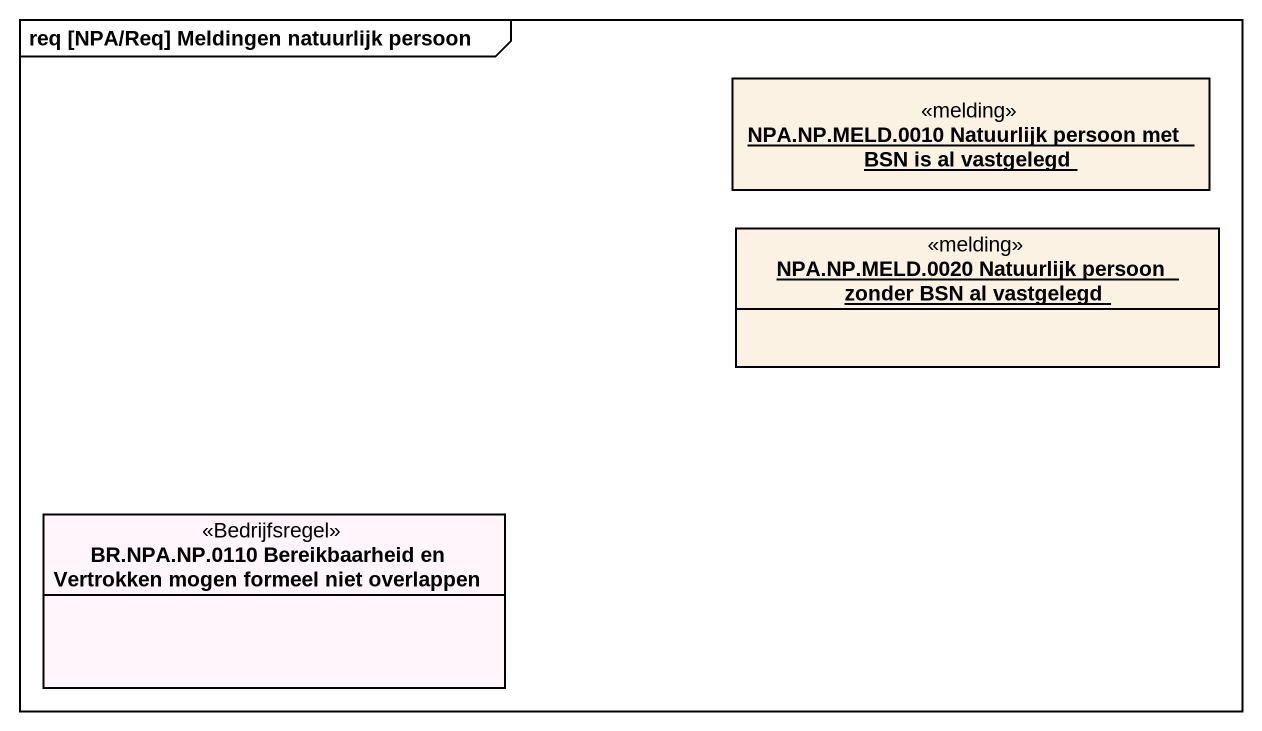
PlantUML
@startuml
mainframe req [NPA/Req] Meldingen natuurlijk persoon
hide circle
hide empty members
object "NPA.NP.MELD.0010 Natuurlijk persoon met BSN is al vastgelegd" as NPA_NP_MELD_0010_Natuurlijk <<melding>> #FCF2E3
object "NPA.NP.MELD.0020 Natuurlijk persoon zonder BSN al vastgelegd" as NPA_NP_MELD_0020_Natuurlijk <<melding>> #FCF2E3
class "BR.NPA.NP.0110 Bereikbaarheid en Vertrokken mogen formeel niet overlappen" as BR_NPA_NP_0110 <<Bedrijfsregel>> #FFF5FA
@enduml
